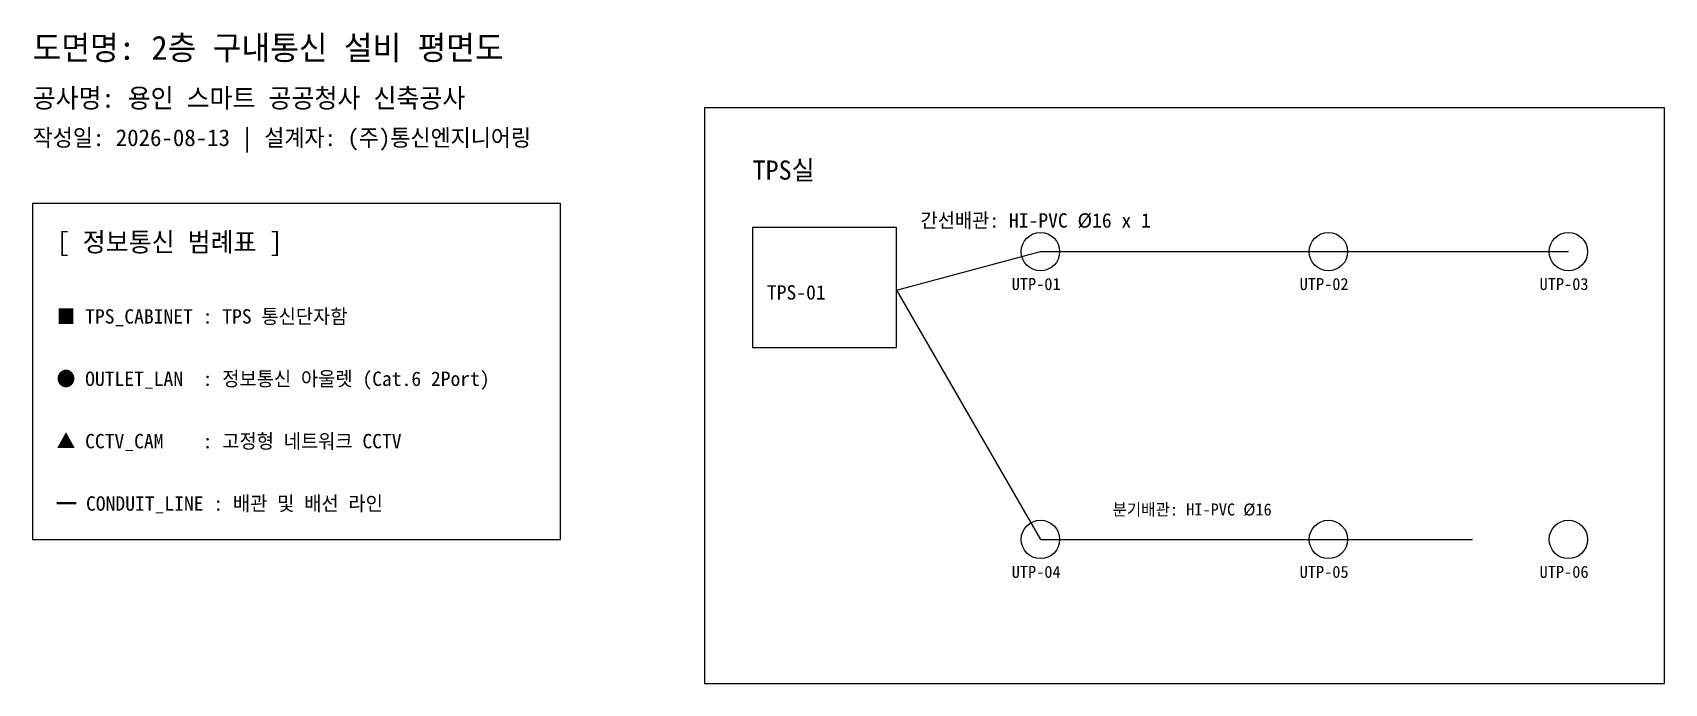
# Model space of a CAD drawing. Header units: metres. Extents: x 10 to 350, y 150 to 286.
import ezdxf

# ---------------------------------------------------------------- set-up
doc = ezdxf.new("R2010")
doc.units = ezdxf.units.M
for name, color, linetype in [('CABLE_LINE', 4, 'Continuous'), ('EQUIPMENT', 1, 'Continuous'), ('LEGEND', 3, 'Continuous'), ('OUTLET', 2, 'Continuous'), ('TEXT_SPEC', 6, 'Continuous'), ('TITLE', 7, 'Continuous')]:
    doc.layers.add(name, color=color, linetype=linetype)

msp = doc.modelspace()

# ---------------------------------------------------------------- linework, layer by layer
at = {"layer": 'CABLE_LINE'}
for p, q in [((190, 232), (220, 240)), ((220, 240), (280, 240)), ((280, 240), (330, 240)), ((190, 232), (220, 180)), ((220, 180), (280, 180)), ((280, 180), (310, 180))]:
    msp.add_line(p, q, dxfattribs=at)
at = {"layer": 'EQUIPMENT'}
msp.add_lwpolyline([(160, 220), (190, 220), (190, 245), (160, 245), (160, 220)], dxfattribs=at)
at = {"layer": 'LEGEND'}
msp.add_lwpolyline([(10, 180), (120, 180), (120, 250), (10, 250), (10, 180)], dxfattribs=at)
at = {"layer": 'OUTLET'}
for centre in [(220, 240), (280, 240), (330, 240), (220, 180), (280, 180), (330, 180)]:
    msp.add_circle(centre, 4, dxfattribs=at)
at = {"layer": 'TITLE'}
msp.add_lwpolyline([(150, 150), (350, 150), (350, 270), (150, 270), (150, 150)], dxfattribs=at)

# ---------------------------------------------------------------- texts
at = {"layer": 'EQUIPMENT'}
msp.add_text('TPS-01', height=3, dxfattribs=at).set_placement((163, 230))
at = {"layer": 'LEGEND'}
for s, height, p in [('[ 정보통신 범례표 ]', 4, (15, 240)), ('■ TPS_CABINET : TPS 통신단자함', 3, (15, 225)), ('● OUTLET_LAN  : 정보통신 아울렛 (Cat.6 2Port)', 3, (15, 212)), ('▲ CCTV_CAM    : 고정형 네트워크 CCTV', 3, (15, 199)), ('━ CONDUIT_LINE : 배관 및 배선 라인', 3, (15, 186))]:
    msp.add_text(s, height=height, dxfattribs=at).set_placement(p)
at = {"layer": 'OUTLET'}
for s, p in [('UTP-01', (214, 232)), ('UTP-02', (274, 232)), ('UTP-03', (324, 232)), ('UTP-04', (214, 172)), ('UTP-05', (274, 172)), ('UTP-06', (324, 172))]:
    msp.add_text(s, height=2.5, dxfattribs=at).set_placement(p)
at = {"layer": 'TEXT_SPEC'}
for s, height, p in [('간선배관: HI-PVC Ø16 x 1', 3, (195, 245)), ('분기배관: HI-PVC Ø16', 2.5, (235, 185))]:
    msp.add_text(s, height=height, dxfattribs=at).set_placement(p)
at = {"layer": 'TITLE'}
for s, height, p in [('도면명: 2층 구내통신 설비 평면도', 5, (10, 280)), ('공사명: 용인 스마트 공공청사 신축공사', 4, (10, 270)), ('작성일: 2026-08-13 | 설계자: (주)통신엔지니어링', 3.5, (10, 262)), ('TPS실', 4, (160, 255))]:
    msp.add_text(s, height=height, dxfattribs=at).set_placement(p)

doc.saveas('drawing.dxf')
